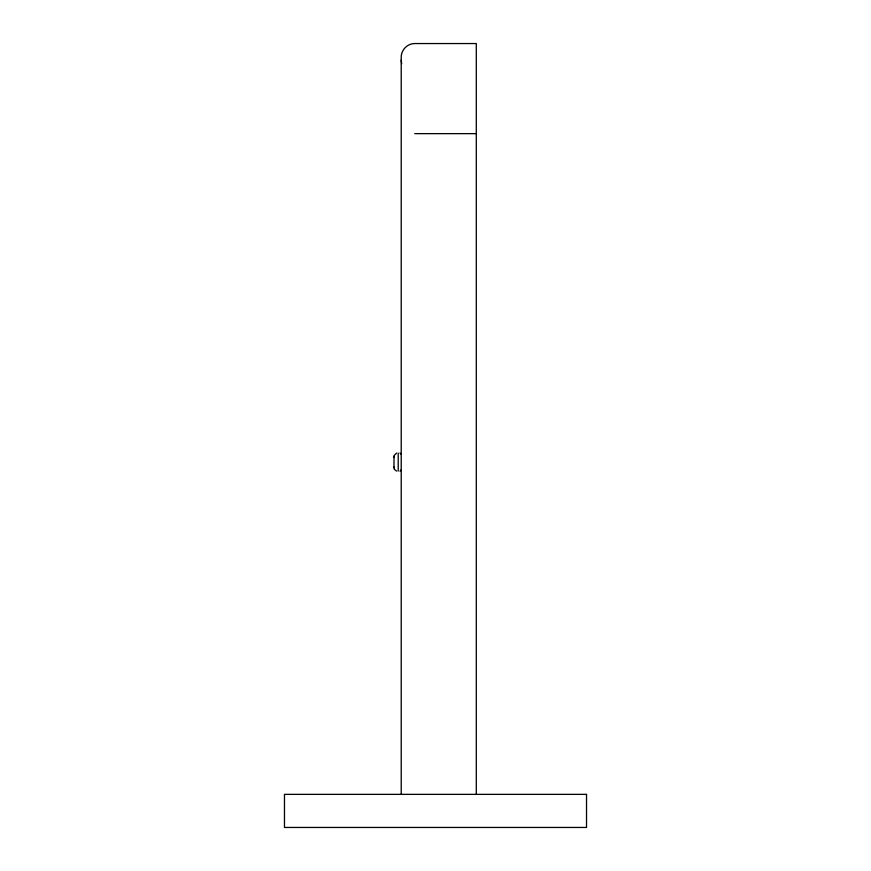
<?xml version="1.0" encoding="UTF-8"?>
<svg xmlns="http://www.w3.org/2000/svg" width="871" height="871" viewBox="0 0 871 871"><rect width="100%" height="100%" fill="white"/><g stroke="black" fill="none" stroke-linecap="round" stroke-linejoin="round"><path stroke-width="1.31" d="M396.599 471.102L394.313 469.306L394.019 467.041M393.942 467.814L394.04 455.609L396.599 453.083M401.215 469.894L400.018 471.102M414.727 133.644L476.295 133.644M400.018 453.083L401.215 454.292M401.215 60.132L401.673 63.648M393.942 456.382L394.019 457.144M476.295 794.363L476.295 43.55L414.727 43.55C407.476 43.506 401.172 49.876 401.215 57.116L401.215 794.363M398.21 453.083L398.21 471.102M586.521 794.363L284.479 794.363L284.479 827.45L586.521 827.45L586.521 794.363"/></g></svg>
